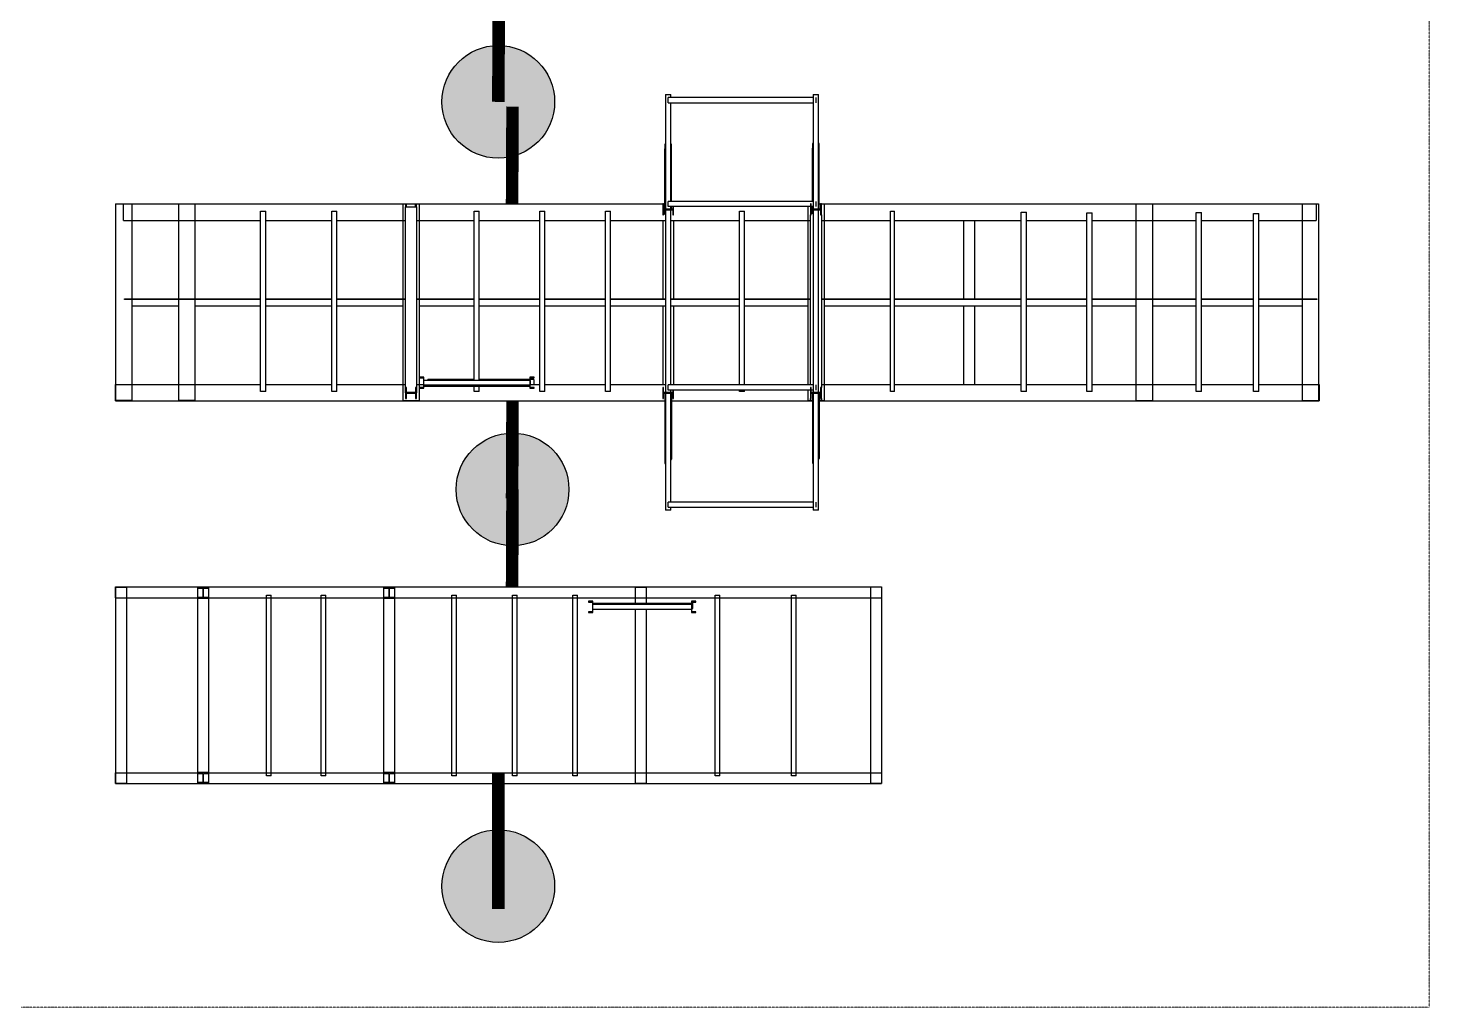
# Model space of a CAD drawing. Header units: inches. Extents: x 19 to 654008, y 34 to 210034.
# Drawn here: x 148185 to 160474, y 122592 to 131183 of the extents above; entities that cross this region are included whole.
import ezdxf

# ---------------------------------------------------------------- set-up
doc = ezdxf.new("R2010")
doc.units = ezdxf.units.IN
doc.header["$MEASUREMENT"] = 0
doc.linetypes.add('DIVIDE2', pattern=[0.625, 0.25, -0.125, 0, -0.125, 0, -0.125])
doc.layers.add('CABLEROUTEALL-EMBED 1_DWG$0$DwgTemplate', color=7, linetype='Continuous')
doc.layers.add('电气-接地设计-接地线', color=3, linetype='接地线')
doc.layers.add('Layout', color=6, linetype='Continuous', lineweight=20)
doc.styles.add('EESLTYPE', font='TXT.shx')
doc.linetypes.add('接地线', pattern='A,500,["/",EESLTYPE,S=200,R=0,X=0,Y=-100],-200,60,-200', length=960)

# ---------------------------------------------------------------- blocks, each defined once
blk = doc.blocks.new('PTJD2')
at = {"linetype": 'Continuous'}
blk.add_hatch(color=0, dxfattribs=at).paths.add_polyline_path([(150, 0, 1), (-150, 0, 1)])
at = {"color": 0, "linetype": 'Continuous'}
blk.add_circle((0, 0), 150, dxfattribs=at)

msp = doc.modelspace()

# ---------------------------------------------------------------- linework, layer by layer
at = {"layer": 'CABLEROUTEALL-EMBED 1_DWG$0$DwgTemplate', "color": 252, "linetype": 'Continuous'}
for p, q in [((153777, 130599), (153777, 126951)), ((153777, 130599), (153823, 130599)), ((153800, 130527), (153800, 130573)), ((155073, 130573), (153800, 130573)), ((153800, 130527), (155073, 130527)), ((153823, 130573), (153823, 130599)), ((153823, 129662), (153823, 130527)), ((155073, 130599), (155073, 126951)), ((155073, 130599), (155119, 130599)), ((155096, 130573), (155096, 130527)), ((155119, 126951), (155119, 130599)), ((153770, 130163), (153770, 130123)), ((153777, 130163), (153770, 130163)), ((153775, 130160), (153777, 130160)), ((153775, 130123), (153775, 130160)), ((153830, 130163), (153823, 130163)), ((153823, 130160), (153830, 130160)), ((153830, 130160), (153830, 130163)), ((153830, 129662), (153830, 130160)), ((155066, 130169), (155066, 130129)), ((155073, 130169), (155066, 130169)), ((155071, 130129), (155071, 130165)), ((155071, 130165), (155073, 130165)), ((155126, 130169), (155119, 130169)), ((155119, 130165), (155126, 130165)), ((155126, 130165), (155126, 130169)), ((155126, 129594), (155126, 130165)), ((153770, 129594), (153770, 130123)), ((153770, 130123), (153775, 130123)), ((153775, 130123), (153775, 129594)), ((155066, 130129), (155071, 130129)), ((155066, 129662), (155066, 130129)), ((155071, 130129), (155071, 129662)), ((153800, 129616), (153800, 129662)), ((155073, 129662), (153800, 129662)), ((155096, 129662), (155096, 129616)), ((148952, 129639), (149096, 129639)), ((148952, 129639), (148952, 127915)), ((149024, 129639), (153752, 129639)), ((149024, 129495), (149024, 129639)), ((149096, 129639), (149096, 127915)), ((149504, 129639), (149504, 127915)), ((149504, 129639), (149648, 129639)), ((149648, 129639), (149648, 127915)), ((150225, 127992), (150225, 129575)), ((150225, 129575), (150271, 129575)), ((150271, 127992), (150271, 129575)), ((150849, 129575), (150895, 129575)), ((150849, 127992), (150849, 129575)), ((150895, 127992), (150895, 129575)), ((151472, 129639), (151472, 127911)), ((151472, 129639), (151616, 129639)), ((151496, 129636), (151496, 129615)), ((151504, 129615), (151496, 129615)), ((151496, 129615), (151592, 129615)), ((151496, 127981), (151496, 129615)), ((151504, 129615), (151504, 129636)), ((151584, 129615), (151584, 129636)), ((151592, 129615), (151584, 129615)), ((151592, 129615), (151592, 129636)), ((151592, 129615), (151592, 127981)), ((151616, 129639), (151616, 127911)), ((152097, 128089), (152097, 129575)), ((152097, 129575), (152143, 129575)), ((152143, 128089), (152143, 129575)), ((152673, 127992), (152673, 129575)), ((152673, 129575), (152719, 129575)), ((152719, 127992), (152719, 129575)), ((153249, 127992), (153249, 129575)), ((153249, 129575), (153295, 129575)), ((153295, 127992), (153295, 129575)), ((153752, 129639), (153752, 129543)), ((153760, 129639), (153752, 129639)), ((153752, 129543), (153760, 129543)), ((153760, 129639), (153770, 129639)), ((153760, 129594), (153760, 129639)), ((153840, 129594), (153760, 129594)), ((153760, 129588), (153840, 129588)), ((153760, 129543), (153760, 129588)), ((153770, 129547), (153770, 129588)), ((153775, 129547), (153770, 129547)), ((153775, 129588), (153775, 129547)), ((153777, 129584), (153775, 129584)), ((155048, 129616), (153800, 129616)), ((153823, 128052), (153823, 129616)), ((153830, 129584), (153823, 129584)), ((153830, 129594), (153830, 129616)), ((153830, 129584), (153830, 129588)), ((153840, 129616), (153840, 129594)), ((153840, 129588), (153840, 129543)), ((153840, 129543), (153848, 129543)), ((153848, 129543), (153848, 129616)), ((154425, 128052), (154425, 129575)), ((154425, 129575), (154471, 129575)), ((154471, 128052), (154471, 129575)), ((155024, 129616), (155024, 128052)), ((155048, 129639), (155048, 129543)), ((155055, 129639), (155048, 129639)), ((155048, 129543), (155055, 129543)), ((155048, 128052), (155048, 129543)), ((155055, 129594), (155055, 129639)), ((155073, 129616), (155055, 129616)), ((155136, 129594), (155055, 129594)), ((155055, 129588), (155136, 129588)), ((155055, 129543), (155055, 129588)), ((155066, 129594), (155066, 129616)), ((155066, 129553), (155066, 129588)), ((155071, 129553), (155066, 129553)), ((155071, 129616), (155071, 129594)), ((155071, 129588), (155071, 129553)), ((155126, 129639), (155136, 129639)), ((155136, 129639), (155136, 129594)), ((155144, 129639), (155136, 129639)), ((155136, 129588), (155136, 129543)), ((155136, 129543), (155144, 129543)), ((155144, 129543), (155144, 129639)), ((155144, 129639), (159483, 129639)), ((155144, 129639), (155168, 129639)), ((155144, 129543), (155144, 128029)), ((155168, 129639), (155168, 127912)), ((155749, 127992), (155749, 129575)), ((155749, 129575), (155786, 129575)), ((155786, 127992), (155786, 129575)), ((156897, 129566), (156943, 129566)), ((156897, 127992), (156897, 129566)), ((156943, 127992), (156943, 129566)), ((157472, 127992), (157472, 129562)), ((157472, 129562), (157519, 129562)), ((157519, 127992), (157519, 129562)), ((157903, 129639), (157903, 127912)), ((157903, 129639), (158047, 129639)), ((158047, 129639), (158047, 127912)), ((158432, 129563), (158478, 129563)), ((158432, 127992), (158432, 129563)), ((158478, 127992), (158478, 129563)), ((158935, 127992), (158935, 129555)), ((158935, 129555), (158981, 129555)), ((158981, 127992), (158981, 129555)), ((159360, 129639), (159504, 129639)), ((159360, 129639), (159360, 127912)), ((159483, 129639), (159483, 129495)), ((159504, 129639), (159504, 127912)), ((149024, 129495), (150225, 129495)), ((150271, 129495), (150849, 129495)), ((150895, 129495), (151496, 129495)), ((151592, 129495), (152097, 129495)), ((152143, 129495), (152673, 129495)), ((152719, 129495), (153249, 129495)), ((153295, 129495), (153777, 129495)), ((153752, 129495), (153752, 128805)), ((153823, 129495), (154425, 129495)), ((153848, 129495), (153848, 128805)), ((154471, 129495), (155048, 129495)), ((155144, 129495), (155749, 129495)), ((155786, 129495), (156897, 129495)), ((156392, 129495), (156392, 128805)), ((156488, 129495), (156488, 128805)), ((156943, 129495), (157472, 129495)), ((157519, 129495), (158432, 129495)), ((158478, 129495), (158935, 129495)), ((158981, 129495), (159483, 129495)), ((149032, 128805), (150225, 128805)), ((149032, 128800), (149032, 128805)), ((150225, 128800), (149032, 128800)), ((150271, 128805), (150849, 128805)), ((150849, 128800), (150271, 128800)), ((150895, 128805), (151496, 128805)), ((151496, 128800), (150895, 128800)), ((151592, 128805), (152097, 128805)), ((152097, 128800), (151592, 128800)), ((152143, 128805), (152673, 128805)), ((152673, 128800), (152143, 128800)), ((152719, 128805), (153249, 128805)), ((153249, 128800), (152719, 128800)), ((153295, 128805), (153777, 128805)), ((153777, 128800), (153295, 128800)), ((153823, 128805), (154425, 128805)), ((154425, 128800), (153823, 128800)), ((154471, 128805), (155048, 128805)), ((155048, 128800), (154471, 128800)), ((155144, 128805), (155749, 128805)), ((155749, 128800), (155144, 128800)), ((155786, 128805), (156897, 128805)), ((156897, 128800), (155786, 128800)), ((156943, 128805), (157472, 128805)), ((157472, 128800), (156943, 128800)), ((157519, 128805), (158432, 128805)), ((158432, 128800), (157519, 128800)), ((158478, 128805), (158935, 128805)), ((158935, 128800), (158478, 128800)), ((158981, 128805), (159490, 128805)), ((159490, 128800), (158981, 128800)), ((159490, 128805), (159490, 128800)), ((149096, 128745), (149504, 128745)), ((149648, 128745), (150225, 128745)), ((150271, 128745), (150849, 128745)), ((150895, 128745), (151472, 128745)), ((151616, 128745), (152097, 128745)), ((152143, 128745), (152673, 128745)), ((152719, 128745), (153249, 128745)), ((153295, 128745), (153777, 128745)), ((153752, 128745), (153752, 128055)), ((153823, 128745), (154425, 128745)), ((153848, 128745), (153848, 128055)), ((154471, 128745), (155024, 128745)), ((155168, 128745), (155749, 128745)), ((155786, 128745), (156897, 128745)), ((156392, 128745), (156392, 128055)), ((156488, 128745), (156488, 128055)), ((156943, 128745), (157472, 128745)), ((157519, 128745), (157903, 128745)), ((158047, 128745), (158432, 128745)), ((158478, 128745), (158935, 128745)), ((158981, 128745), (159360, 128745)), ((148952, 127911), (148952, 128055)), ((148952, 128055), (150225, 128055)), ((150271, 128055), (150849, 128055)), ((150895, 128055), (151496, 128055)), ((151592, 128055), (151653, 128055)), ((151656, 128119), (151617, 128119)), ((151617, 128119), (151617, 128112)), ((151617, 128112), (151653, 128112)), ((151653, 128112), (151653, 128029)), ((151656, 128022), (151656, 128119)), ((152586, 128089), (151656, 128089)), ((151656, 128051), (152586, 128051)), ((152097, 128099), (151693, 128099)), ((151693, 128089), (151693, 128099)), ((152586, 128099), (152143, 128099)), ((152624, 128119), (152586, 128119)), ((152586, 128119), (152586, 128022)), ((152589, 128029), (152589, 128112)), ((152589, 128112), (152624, 128112)), ((152623, 128099), (152589, 128099)), ((152590, 128089), (152589, 128089)), ((152589, 128051), (152590, 128051)), ((152590, 128089), (152590, 128051)), ((152590, 128055), (152623, 128055)), ((152590, 128055), (152673, 128055)), ((152623, 128099), (152623, 128055)), ((152623, 128055), (152623, 128055)), ((152624, 128112), (152624, 128119)), ((152719, 128055), (153249, 128055)), ((153295, 128055), (153777, 128055)), ((155073, 128052), (153800, 128052)), ((153800, 128006), (153800, 128052)), ((153823, 128055), (154425, 128055)), ((154471, 128055), (155048, 128055)), ((155096, 128052), (155096, 128006)), ((155144, 128055), (155749, 128055)), ((155786, 128055), (156897, 128055)), ((156943, 128055), (157472, 128055)), ((157519, 128055), (158432, 128055)), ((158478, 128055), (158935, 128055)), ((158981, 128055), (159511, 128055)), ((159511, 128055), (159511, 127911)), ((150271, 127992), (150225, 127992)), ((150895, 127992), (150849, 127992)), ((151496, 128029), (151496, 127933)), ((151504, 128029), (151496, 128029)), ((151592, 127981), (151496, 127981)), ((151496, 127933), (151504, 127933)), ((151504, 127984), (151504, 128029)), ((151584, 127984), (151504, 127984)), ((151504, 127933), (151504, 127979)), ((151504, 127979), (151584, 127979)), ((151584, 128029), (151584, 127984)), ((151592, 128029), (151584, 128029)), ((151584, 127979), (151584, 127933)), ((151584, 127933), (151592, 127933)), ((151592, 127933), (151592, 128029)), ((151653, 128029), (151617, 128029)), ((151617, 128029), (151617, 128022)), ((151617, 128022), (151656, 128022)), ((151656, 128045), (152586, 128045)), ((151656, 128040), (152586, 128040)), ((152097, 127992), (152097, 128040)), ((152143, 127992), (152097, 127992)), ((152143, 127992), (152143, 128040)), ((152586, 128022), (152624, 128022)), ((152624, 128029), (152589, 128029)), ((152624, 128022), (152624, 128029)), ((152719, 127992), (152673, 127992)), ((153295, 127992), (153249, 127992)), ((153760, 128029), (153752, 128029)), ((153752, 128029), (153752, 127933)), ((153752, 127933), (153760, 127933)), ((153760, 127984), (153760, 128029)), ((153840, 127984), (153760, 127984)), ((153760, 127933), (153760, 127979)), ((153760, 127979), (153840, 127979)), ((153770, 127976), (153777, 127976)), ((153770, 127976), (153770, 127400)), ((155048, 128006), (153800, 128006)), ((153823, 127023), (153823, 128006)), ((153823, 127976), (153830, 127976)), ((153830, 127976), (153830, 127400)), ((153840, 128006), (153840, 127984)), ((153840, 127979), (153840, 127933)), ((153840, 127933), (153848, 127933)), ((153848, 127933), (153848, 128006)), ((154425, 127992), (154425, 128006)), ((154471, 127992), (154425, 127992)), ((154471, 127992), (154471, 128006)), ((155024, 128006), (155024, 127912)), ((155048, 128029), (155048, 127933)), ((155055, 128029), (155048, 128029)), ((155048, 127933), (155055, 127933)), ((155048, 127915), (155048, 127933)), ((155055, 127984), (155055, 128029)), ((155073, 128006), (155055, 128006)), ((155136, 127984), (155055, 127984)), ((155055, 127933), (155055, 127979)), ((155055, 127979), (155136, 127979)), ((155066, 127979), (155066, 127405)), ((155126, 127979), (155126, 127405)), ((155136, 128029), (155136, 127984)), ((155144, 128029), (155136, 128029)), ((155136, 127979), (155136, 127933)), ((155136, 127933), (155144, 127933)), ((155144, 127933), (155144, 128029)), ((155144, 127933), (155144, 127915)), ((155786, 127992), (155749, 127992)), ((156943, 127992), (156897, 127992)), ((157519, 127992), (157472, 127992)), ((158478, 127992), (158432, 127992)), ((158981, 127992), (158935, 127992)), ((149096, 127915), (148952, 127915)), ((148952, 127911), (153770, 127911)), ((149648, 127915), (149504, 127915)), ((151616, 127911), (151472, 127911)), ((153830, 127911), (155066, 127911)), ((155066, 127912), (155024, 127912)), ((155066, 127915), (155048, 127915)), ((155144, 127915), (155126, 127915)), ((155168, 127912), (155126, 127912)), ((155126, 127911), (159511, 127911)), ((158047, 127912), (157903, 127912)), ((159504, 127912), (159360, 127912)), ((153777, 127400), (153770, 127400)), ((153770, 127400), (153770, 127360)), ((153770, 127360), (153775, 127360)), ((153775, 127360), (153775, 127396)), ((153775, 127396), (153777, 127396)), ((153830, 127400), (153823, 127400)), ((153823, 127396), (153830, 127396)), ((153830, 127396), (153830, 127400)), ((155066, 127405), (155066, 127365)), ((155073, 127405), (155066, 127405)), ((155066, 127365), (155071, 127365)), ((155071, 127402), (155073, 127402)), ((155071, 127365), (155071, 127402)), ((155126, 127405), (155119, 127405)), ((155119, 127402), (155126, 127402)), ((155126, 127402), (155126, 127405)), ((153823, 126951), (153777, 126951)), ((153800, 126977), (153800, 127023)), ((155073, 127023), (153800, 127023)), ((153800, 126977), (155073, 126977)), ((153823, 126951), (153823, 126977)), ((155119, 126951), (155073, 126951)), ((155096, 127023), (155096, 126977)), ((148952, 126183), (148952, 126279)), ((148952, 126279), (155672, 126279)), ((148952, 126275), (148952, 124554)), ((148952, 126275), (149048, 126275)), ((149048, 126275), (149048, 124554)), ((149672, 126275), (149672, 126268)), ((149768, 126275), (149672, 126275)), ((149672, 126275), (149672, 124554)), ((149672, 126275), (149768, 126275)), ((149672, 126268), (149717, 126268)), ((149717, 126268), (149717, 126187)), ((149723, 126187), (149723, 126268)), ((149723, 126268), (149768, 126268)), ((149768, 126268), (149768, 126275)), ((149768, 126275), (149768, 124554)), ((150276, 124622), (150276, 126206)), ((150276, 126206), (150317, 126206)), ((150317, 124622), (150317, 126206)), ((150756, 124622), (150756, 126206)), ((150756, 126206), (150797, 126206)), ((150797, 124622), (150797, 126206)), ((151304, 126275), (151400, 126275)), ((151304, 126275), (151304, 124554)), ((151400, 126275), (151304, 126275)), ((151304, 126275), (151304, 126268)), ((151304, 126268), (151349, 126268)), ((151349, 126268), (151349, 126187)), ((151355, 126187), (151355, 126268)), ((151355, 126268), (151400, 126268)), ((151400, 126275), (151400, 124554)), ((151400, 126268), (151400, 126275)), ((151903, 126206), (151944, 126206)), ((151903, 124622), (151903, 126206)), ((151944, 124622), (151944, 126206)), ((152435, 126206), (152477, 126206)), ((152435, 124622), (152435, 126206)), ((152477, 124622), (152477, 126206)), ((152963, 124622), (152963, 126206)), ((152963, 126206), (153005, 126206)), ((153005, 124622), (153005, 126206)), ((153512, 126275), (153608, 126275)), ((153512, 126275), (153512, 126137)), ((153608, 126275), (153608, 126137)), ((154211, 126206), (154253, 126206)), ((154211, 124622), (154211, 126206)), ((154253, 124622), (154253, 126206)), ((154883, 124622), (154883, 126206)), ((154883, 126206), (154924, 126206)), ((154924, 124622), (154924, 126206)), ((155576, 126279), (155672, 126279)), ((155576, 126279), (155576, 124552)), ((155672, 126279), (155672, 126183)), ((155672, 126279), (155672, 124552)), ((148952, 126183), (149672, 126183)), ((149717, 126187), (149672, 126187)), ((149672, 126187), (149672, 126179)), ((149672, 126179), (149768, 126179)), ((149768, 126187), (149723, 126187)), ((149768, 126179), (149768, 126187)), ((149768, 126183), (151304, 126183)), ((151349, 126187), (151304, 126187)), ((151304, 126187), (151304, 126179)), ((151304, 126179), (151400, 126179)), ((151400, 126187), (151355, 126187)), ((151400, 126179), (151400, 126187)), ((151400, 126183), (155672, 126183)), ((153138, 126152), (153100, 126152)), ((153100, 126152), (153100, 126144)), ((153100, 126144), (153135, 126144)), ((153135, 126144), (153135, 126061)), ((153138, 126054), (153138, 126152)), ((153138, 126137), (154006, 126137)), ((154006, 126133), (153138, 126133)), ((154006, 126123), (153138, 126123)), ((153138, 126084), (154006, 126084)), ((153512, 126084), (153512, 124554)), ((153608, 126084), (153608, 124554)), ((154006, 126152), (154006, 126054)), ((154044, 126152), (154006, 126152)), ((154009, 126144), (154044, 126144)), ((154009, 126061), (154009, 126144)), ((154009, 126137), (154013, 126137)), ((154013, 126133), (154009, 126133)), ((154010, 126123), (154009, 126123)), ((154009, 126084), (154010, 126084)), ((154010, 126123), (154010, 126084)), ((154010, 126088), (154013, 126088)), ((154013, 126137), (154013, 126133)), ((154013, 126133), (154013, 126088)), ((154044, 126144), (154044, 126152)), ((153135, 126061), (153100, 126061)), ((153100, 126061), (153100, 126054)), ((153100, 126054), (153138, 126054)), ((154006, 126054), (154044, 126054)), ((154044, 126061), (154009, 126061)), ((154044, 126054), (154044, 126061)), ((148952, 124552), (148952, 124648)), ((148952, 124648), (149672, 124648)), ((149672, 124650), (149672, 124642)), ((149768, 124650), (149672, 124650)), ((149672, 124642), (149717, 124642)), ((149717, 124642), (149717, 124561)), ((149723, 124642), (149768, 124642)), ((149723, 124561), (149723, 124642)), ((149768, 124642), (149768, 124650)), ((149768, 124648), (151304, 124648)), ((150317, 124622), (150276, 124622)), ((150797, 124622), (150756, 124622)), ((151304, 124650), (151304, 124642)), ((151400, 124650), (151304, 124650)), ((151304, 124642), (151349, 124642)), ((151349, 124642), (151349, 124561)), ((151355, 124642), (151400, 124642)), ((151355, 124561), (151355, 124642)), ((151400, 124642), (151400, 124650)), ((151400, 124648), (155672, 124648)), ((151944, 124622), (151903, 124622)), ((152477, 124622), (152435, 124622)), ((153005, 124622), (152963, 124622)), ((154253, 124622), (154211, 124622)), ((154924, 124622), (154883, 124622)), ((155672, 124648), (155672, 124552)), ((149048, 124554), (148952, 124554)), ((148952, 124552), (155672, 124552)), ((149672, 124561), (149672, 124554)), ((149717, 124561), (149672, 124561)), ((149768, 124554), (149672, 124554)), ((149672, 124554), (149768, 124554)), ((149768, 124561), (149723, 124561)), ((149768, 124554), (149768, 124561)), ((151304, 124561), (151304, 124554)), ((151349, 124561), (151304, 124561)), ((151400, 124554), (151304, 124554)), ((151304, 124554), (151400, 124554)), ((151400, 124561), (151355, 124561)), ((151400, 124554), (151400, 124561)), ((153608, 124554), (153512, 124554)), ((155672, 124552), (155576, 124552))]:
    msp.add_line(p, q, dxfattribs=at)
at = {"layer": 'Layout', "color": 252, "linetype": 'DIVIDE2', "ltscale": 10}
for p, q in [((160474, 170592), (160474, 122592)), ((160474, 170592), (160474, 122592)), ((160474, 122592), (131674, 122592))]:
    msp.add_line(p, q, dxfattribs=at)
at = {"layer": '电气-接地设计-接地线', "color": 1, "linetype": '接地线', "ltscale": 0.005, "const_width": 110}
for points in [[(152315, 131390), (152310, 130535)], [(152435, 130494), (152431, 129639)], [(152435, 127911), (152431, 127056)], [(152435, 127134), (152431, 126279)], [(152310, 123451), (152310, 124648)]]:
    msp.add_lwpolyline(points, dxfattribs=at)

# ---------------------------------------------------------------- block references
at = {"layer": '电气-接地设计-接地线', "color": 1, "xscale": 3.296075851523359, "yscale": 3.296075851523359, "zscale": 1.098691950507786}
for p, rotation in [((152310, 130535), 89.99999999999999), ((152435, 127134), 89.99999999999999), ((152310, 123653), 270)]:
    msp.add_blockref('PTJD2', p, dxfattribs=dict(at, rotation=rotation))

doc.saveas('drawing.dxf')
